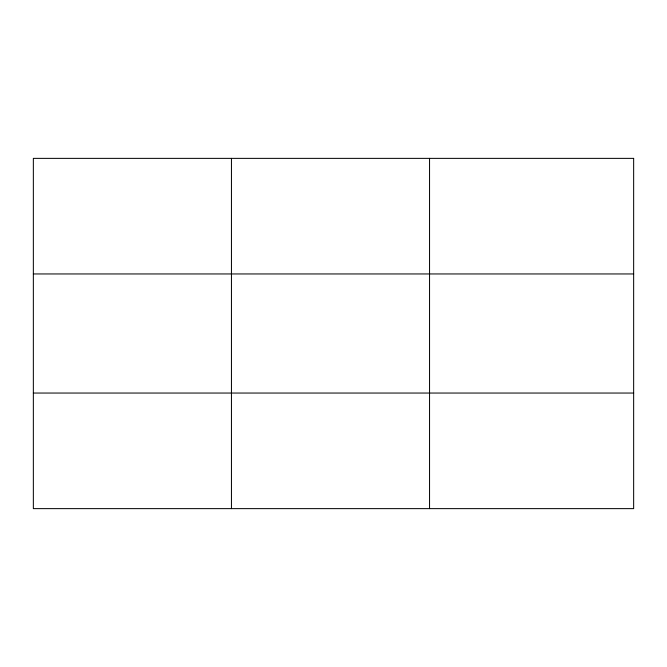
<?xml version="1.0" encoding="UTF-8"?>
<svg xmlns="http://www.w3.org/2000/svg" width="667" height="667" viewBox="0 0 667 667"><rect width="100%" height="100%" fill="white"/><g stroke="black" fill="none" stroke-linecap="round" stroke-linejoin="round"><path stroke-width="1" d="M231.449 508.629L231.449 158.371M429.548 508.629L429.548 158.371M33.35 273.954L633.65 273.954M33.35 393.046L633.65 393.046M633.65 158.371L633.65 508.629L33.35 508.629L33.35 158.371L633.65 158.371"/></g></svg>
